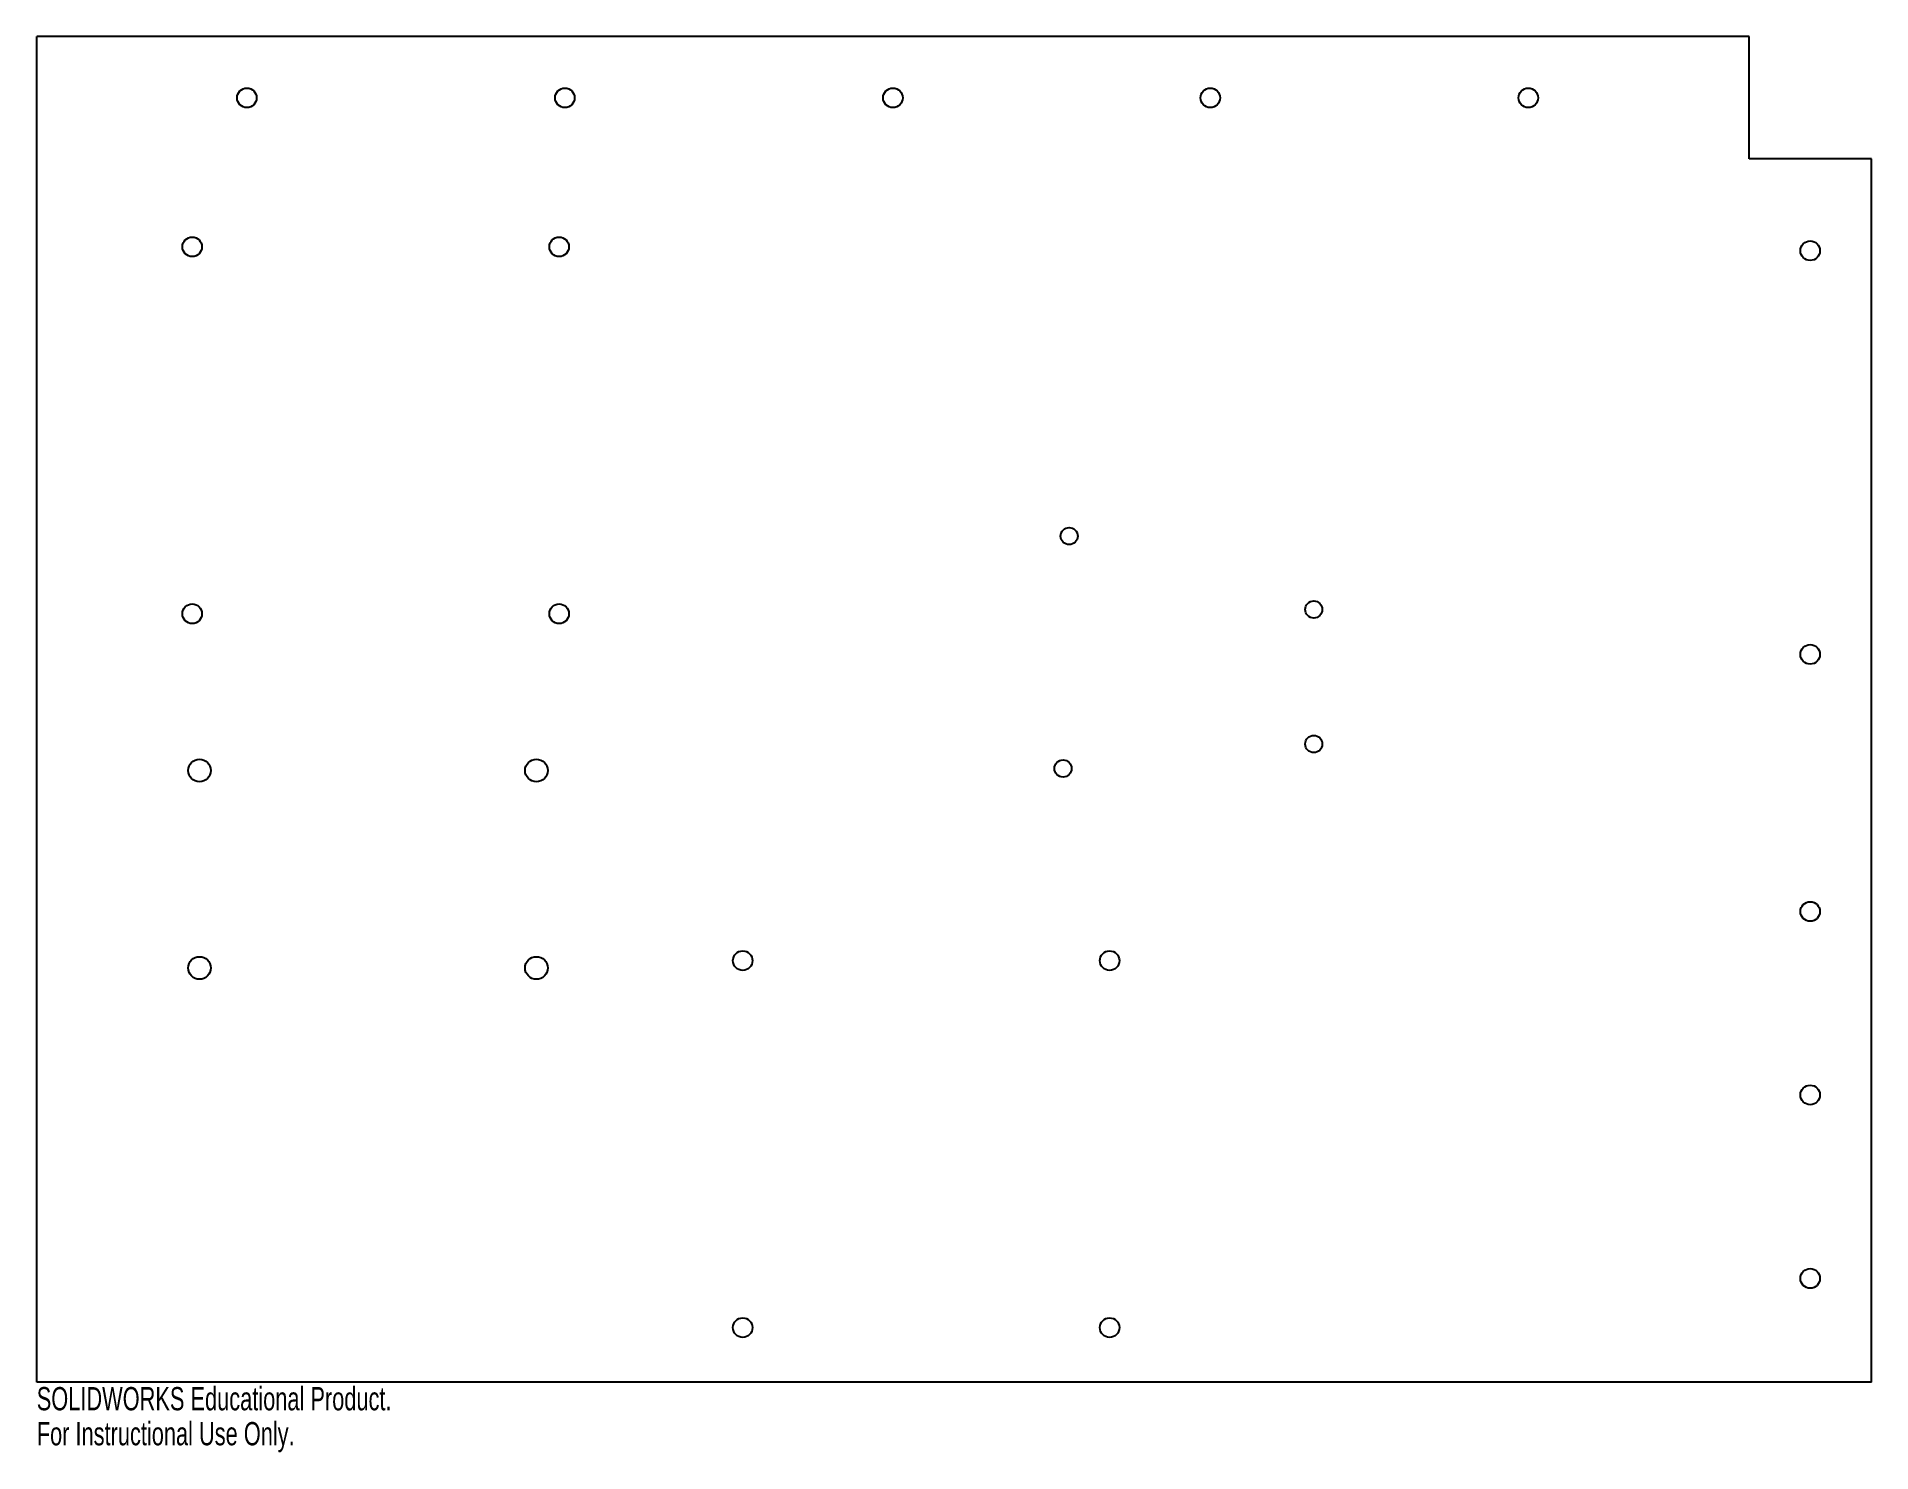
# Model space of a CAD drawing. Header units: inches. Extents: x -11 to 4, y -3.5 to 8.1.
import ezdxf

# ---------------------------------------------------------------- set-up
doc = ezdxf.new("R2010")
doc.units = ezdxf.units.IN
doc.header["$MEASUREMENT"] = 0
doc.styles.add('SLDTEXTSTYLE0', font='TXT', dxfattribs={"width": 0.7})

msp = doc.modelspace()

# ---------------------------------------------------------------- linework, layer by layer
at = {"color": 7, "linetype": 'Continuous', "lineweight": 25}
for p, q in [((2.969, 8.09), (-11.031, 8.09)), ((-11.031, -2.91), (-11.031, 8.09)), ((2.969, 7.09), (2.969, 8.09)), ((3.969, 7.09), (2.969, 7.09)), ((3.969, -2.91), (3.969, 7.09)), ((3.969, -2.91), (-11.031, -2.91))]:
    msp.add_line(p, q, dxfattribs=at)
for centre, radius in [((-9.313, 7.59), 0.08), ((-6.713, 7.59), 0.08), ((-4.031, 7.59), 0.08), ((-1.436, 7.59), 0.08), ((1.164, 7.59), 0.08), ((-9.76, 6.372), 0.08), ((-6.76, 6.372), 0.08), ((3.469, 6.34), 0.08), ((-2.59, 4.007), 0.07), ((-9.76, 3.372), 0.08), ((-6.76, 3.372), 0.08), ((-0.59, 3.407), 0.07), ((3.469, 3.04), 0.08), ((-0.59, 2.307), 0.07), ((-9.701, 2.09), 0.0924), ((-6.946, 2.09), 0.0924), ((-2.64, 2.107), 0.07), ((3.469, 0.938), 0.08), ((-5.259, 0.536), 0.08), ((-2.259, 0.536), 0.08), ((-9.701, 0.476), 0.0924), ((-6.946, 0.476), 0.0924), ((3.469, -0.562), 0.08), ((3.469, -2.062), 0.08), ((-5.259, -2.464), 0.08), ((-2.259, -2.464), 0.08)]:
    msp.add_circle(centre, radius, dxfattribs=at)

# ---------------------------------------------------------------- texts
at = {"color": 7, "linetype": 'Continuous', "char_height": 0.1903, "attachment_point": 1, "style": 'SLDTEXTSTYLE0'}
for s, insert in [('SOLIDWORKS Educational Product.', (-11.031, -2.95)), ('For Instructional Use Only.', (-11.031, -3.236))]:
    msp.add_mtext(s, dxfattribs=dict(at, insert=insert))

doc.saveas('drawing.dxf')
